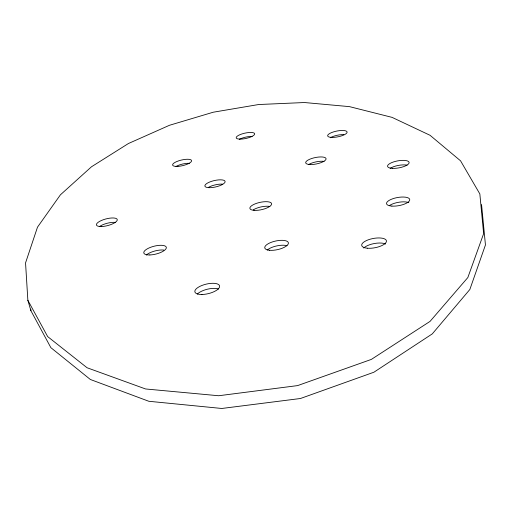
<?xml version="1.0" encoding="UTF-8"?>
<svg xmlns="http://www.w3.org/2000/svg" width="511" height="511" viewBox="0 0 511 511"><rect width="100%" height="100%" fill="white"/><g stroke="black" fill="none" stroke-linecap="round" stroke-linejoin="round"><path stroke-width="0.77" d="M27.862 300.302L47.657 336.583L87.062 367.748L145.578 388.967L218.67 395.744L297.6 385.601L371.344 359.412L430.038 321.4L467.84 277.55L483.636 233.642L479.842 193.925L460.552 160.824L430.058 135.294L392.065 117.37L349.479 106.633L304.467 102.532L258.636 104.531L213.259 112.216L169.467 125.284L128.414 143.527L91.482 166.784L60.419 194.819L37.495 227.165L25.55 262.897L27.862 300.302L30.896 310.701L50.857 347.659L90.351 379.481L148.842 401.282L221.787 408.468L300.455 398.503L373.886 372.232L432.287 333.887L469.839 289.501L485.45 244.948L481.541 204.547M30.788 309.117L30.896 310.701M197.329 294.074A12.698 4.912 -13.7 0 1 218.638 289.047M267.221 250.071A12.066 4.439 -12.3 0 1 287.016 245.74M389.312 205.646A11.772 4.152 -10.3 0 1 408.806 202.618M146.306 255.053A11.587 4.069 -14.2 0 1 163.859 250.071M253.277 209.849A11.101 3.762 -12.4 0 1 269.846 206.47M208.284 187.467A10.373 3.283 -13 0 1 222.496 184.139M99.46 226.571A10.744 3.468 -14.7 0 1 115.301 222.387M390.149 168.375A10.942 3.577 -10.4 0 1 407.12 165.162M308.567 164.587A10.386 3.277 -11.6 0 1 324.083 161.406M176.001 166.439A9.741 2.894 -13.3 0 1 189.351 163.316M239.704 139.152A9.454 2.727 -12.5 0 1 252.115 136.424M330.278 137.759A9.907 2.964 -11.3 0 1 343.782 134.604M363.768 248.033A12.558 4.752 -10.6 0 1 374.263 243.53A12.558 4.752 -10.6 0 1 385.588 244.015M201.96 294.489A12.718 4.874 -13.6 0 0 219.602 285.924A12.718 4.874 -13.6 0 0 200.14 286.249A12.718 4.874 -13.6 0 0 201.96 294.489M149.883 254.951A11.6 4.031 -14.2 0 0 166.337 247.445A11.6 4.031 -14.2 0 0 148.969 247.982A11.6 4.031 -14.2 0 0 149.883 254.951M269.386 250.256A12.079 4.407 -12.3 0 0 288.319 243.709A12.079 4.407 -12.3 0 0 272.018 242.042A12.079 4.407 -12.3 0 0 269.386 250.256M391.886 206.099A11.785 4.114 -10.3 0 0 409.745 199.935A11.785 4.114 -10.3 0 0 392.774 198.741A11.785 4.114 -10.3 0 0 391.886 206.099M101.727 226.526A10.757 3.443 -14.6 0 0 117.281 219.775A10.757 3.443 -14.6 0 0 101.517 220.439A10.757 3.443 -14.6 0 0 101.727 226.526M254.037 210.334A11.114 3.73 -12.4 0 0 271.526 204.464A11.114 3.73 -12.4 0 0 256.675 203.289A11.114 3.73 -12.4 0 0 254.037 210.334M392.537 168.355A10.955 3.545 -10.4 0 0 409.126 162.766A10.955 3.545 -10.4 0 0 393.368 161.987A10.955 3.545 -10.4 0 0 392.537 168.355M208.475 187.658A10.386 3.258 -13 0 0 224.981 182.261A10.386 3.258 -13 0 0 211.503 181.348A10.386 3.258 -13 0 0 208.475 187.658M309.902 164.523A10.399 3.245 -11.6 0 0 326.031 159.208A10.399 3.245 -11.6 0 0 311.704 158.493A10.399 3.245 -11.6 0 0 309.902 164.523M177.885 166.375A9.754 2.868 -13.3 0 0 191.593 160.595A9.754 2.868 -13.3 0 0 176.819 161.527A9.754 2.868 -13.3 0 0 177.885 166.375M239.653 139.12A9.46 2.702 -12.5 0 0 254.593 134.361A9.46 2.702 -12.5 0 0 242.086 133.895A9.46 2.702 -12.5 0 0 239.653 139.12M331.786 137.402A9.913 2.938 -11.3 0 0 347.078 132.438A9.913 2.938 -11.3 0 0 333.261 131.972A9.913 2.938 -11.3 0 0 331.786 137.402M367.243 248.199A12.577 4.714 -10.6 0 0 386.437 241.422A12.577 4.714 -10.6 0 0 368.533 239.723A12.577 4.714 -10.6 0 0 367.243 248.199"/></g></svg>
